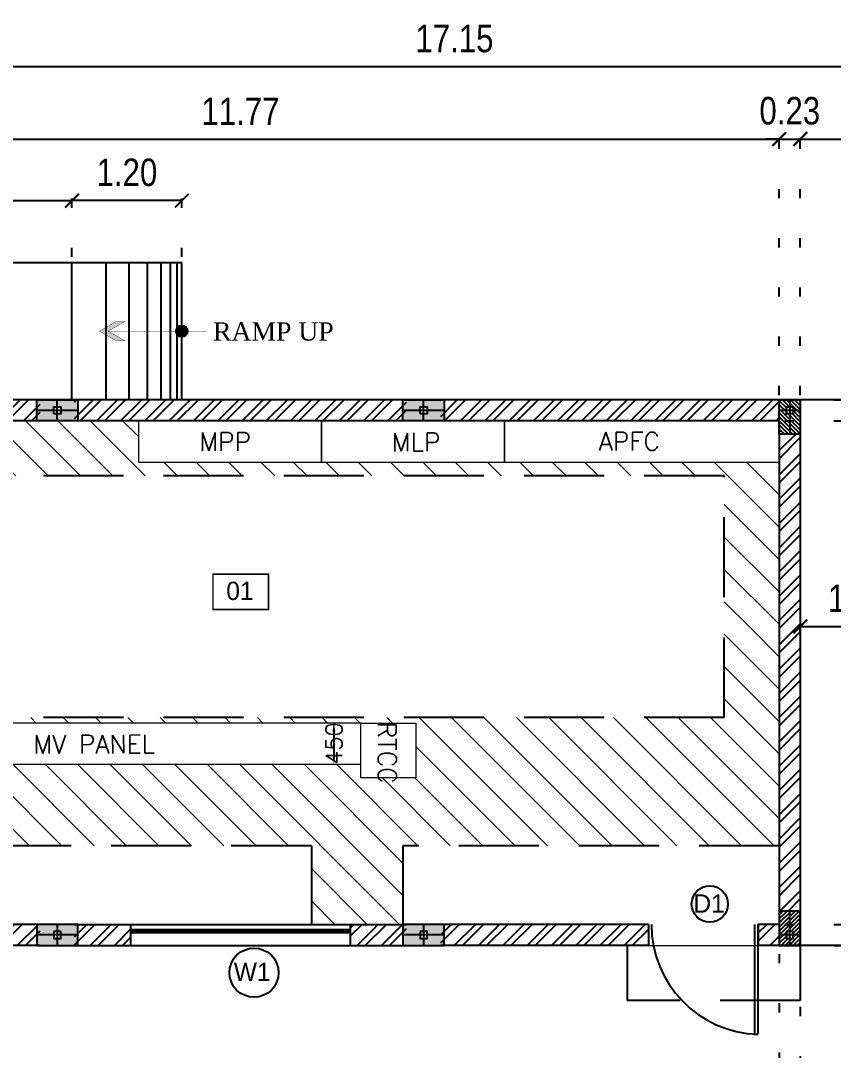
# Model space of a CAD drawing. Header units: metres. Extents: x 1422408 to 2267428, y 4130 to 80428.
# Drawn here: x 2267376.96 to 2267385.84, y 4223.86 to 4235.1 of the extents above; entities that cross this region are included whole.
import ezdxf
from ezdxf.enums import TextEntityAlignment as Align

# ---------------------------------------------------------------- set-up
doc = ezdxf.new("R2010")
doc.units = ezdxf.units.M
doc.header["$LTSCALE"] = 3.5
doc.header["$MEASUREMENT"] = 0
doc.linetypes.add('DOT2', pattern=[0.125, 0, -0.125])
doc.linetypes.add('HIDDEN', pattern=[0.375, 0.25, -0.125])
doc.layers.get('0').update_dxf_attribs({"linetype": 'CONTINUOUS'})
doc.layers.get('DEFPOINTS').update_dxf_attribs({"linetype": 'CONTINUOUS'})
for name, color, linetype in [('ABOVE', 252, 'HIDDEN'), ('COLUMN', 2, 'CONTINUOUS'), ('DIM', 41, 'CONTINUOUS'), ('DIM1', 5, 'CONTINUOUS'), ('DOOR', 8, 'CONTINUOUS'), ('ED', 30, 'CONTINUOUS'), ('HATCH', 15, 'CONTINUOUS'), ('ROOM TEXT', 7, 'CONTINUOUS'), ('T E X T', 7, 'CONTINUOUS'), ('TABLE', 14, 'CONTINUOUS'), ('TEXT', 4, 'CONTINUOUS'), ('WALL', 125, 'CONTINUOUS'), ('WALL HATCH', 15, 'CONTINUOUS'), ('WIN', 8, 'CONTINUOUS')]:
    doc.layers.add(name, color=color, linetype=linetype)
for name, color, linetype, lineweight in [('pa', 250, 'CONTINUOUS', 0), ('POINT', 7, 'CONTINUOUS', 0), ('TREN', 8, 'CONTINUOUS', 9)]:
    doc.layers.add(name, color=color, linetype=linetype, lineweight=lineweight)
doc.styles.add('ID', font='GOTHIC.TTF', dxfattribs={"width": 0.85})
doc.styles.add('RM', font='dutcheb.ttf', dxfattribs={"width": 0.7, "height": 450})
doc.styles.add('ROMANS', font='romans.shx')
doc.styles.add('ROMS', font='ROMANS.SHX')
doc.styles.add('USA TEXT', font='GOTHIC.TTF')
doc.dimstyles.new('1-100-ID', dxfattribs={"dimtxt": 0.3, "dimasz": 0.15, "dimexe": 0.1, "dimexo": 0.06, "dimgap": 0.15, "dimtad": 1, "dimzin": 3, "dimdsep": 46, "dimtxsty": 'ID', "dimblk": 'ARCHTICK', "dimcen": 0, "dimclrd": 252, "dimclre": 252, "dimclrt": 3, "dimadec": 0, "dimazin": 0, "dimtfac": 1, "dimtix": 1, "dimtmove": 2, "dimatfit": 3, "dimldrblk": 'OPEN90', "dimfxl": 0, "dimtolj": 1, "dimtzin": 0, "dimarcsym": 0})
doc.dimstyles.new('kathir', dxfattribs={"dimtxt": 0.18, "dimasz": 0.1, "dimexe": 0.18, "dimexo": 0.0625, "dimgap": 0.09, "dimtad": 0, "dimdec": 0, "dimlfac": 1000, "dimzin": 0, "dimdsep": 46, "dimtxsty": 'ROMANS', "dimcen": 0.09, "dimse1": 1, "dimse2": 1, "dimclrd": 256, "dimclrt": 2, "dimadec": 0, "dimazin": 0, "dimtfac": 1, "dimtdec": 0, "dimtofl": 0, "dimtmove": 0, "dimatfit": 3, "dimfxl": 0.18, "dimtolj": 1, "dimtzin": 0, "dimarcsym": 0})
pattern_1 = [(45, (2267530.58277, -796.5674), (-0.1325825215, 0.1325825215), []), (45, (2267530.67116, -796.5674), (-0.1325825215, 0.1325825215), [])]
pattern_2 = [(135, (2267530.58277, -796.5674), (-0.176776695, -0.176776695), [])]
pattern_3 = [(45, (2267595.63127, -720.28855), (-0.1325825215, 0.1325825215), []), (45, (2267595.71965, -720.28855), (-0.1325825215, 0.1325825215), [])]

# ---------------------------------------------------------------- blocks, each defined once
blk = doc.blocks.new('C22')
at = {"layer": 'COLUMN'}
h = blk.add_hatch(color=256, dxfattribs=at)
h.paths.add_polyline_path([(0, 115), (-225, 115), (-225, 0), (-38, 0), (-38, 37), (0, 37)])
h.paths.add_polyline_path([(225, 115), (0, 115), (0, 37), (37, 37), (37, 0), (225, 0)])
h.paths.add_polyline_path([(225, 0), (37, 0), (37, -38), (0, -38), (0, -115), (225, -115)])
h.paths.add_polyline_path([(0, -38), (-38, -38), (-38, 0), (-225, 0), (-225, -115), (0, -115)])
for p, q in [((0, -115), (0, 115)), ((-225, 0), (225, 0))]:
    blk.add_line(p, q, dxfattribs=at)
for points in [[(225, -115), (225, 115), (-225, 115), (-225, -115)], [(37, -38), (37, 37), (-38, 37), (-38, -38)]]:
    blk.add_lwpolyline(points, close=True, dxfattribs=at)
blk = doc.blocks.new('*D193')
at = {"layer": 'DEFPOINTS', "color": 0, "transparency": 16777216}
for p in [(2267380.354, 4227.433), (2267380.354, 4226.983), (2267380.385, 4226.983)]:
    blk.add_point(p, dxfattribs=at)
at = {"layer": 'POINT', "lineweight": -2, "transparency": 16777216}
blk.add_line((2267380.385, 4227.333), (2267380.385, 4227.083), dxfattribs=at)
at = {"layer": 'POINT', "transparency": 16777216}
for points in [[(2267380.368, 4227.333), (2267380.402, 4227.333), (2267380.385, 4227.433)], [(2267380.368, 4227.083), (2267380.402, 4227.083), (2267380.385, 4226.983)]]:
    blk.add_solid(points, dxfattribs=at)
at = {"layer": 'POINT', "color": 2, "transparency": 16777216, "insert": (2267380.385, 4227.208), "char_height": 0.18, "attachment_point": 5, "rotation": 90, "style": 'ROMANS'}
blk.add_mtext('\\A1;450', dxfattribs=at)
blk = doc.blocks.new('_ArchTick')
at = {"color": 0, "linetype": 'ByBlock', "const_width": 0.15}
blk.add_lwpolyline([(-0.5, -0.5), (0.5, 0.5)], dxfattribs=at)
blk = doc.blocks.new('*D194')
at = {"layer": 'DEFPOINTS', "color": 0, "transparency": 16777216}
for p in [(2267385.249, 4230.963), (2267385.249, 4230.733), (2267391.779, 4230.733)]:
    blk.add_point(p, dxfattribs=at)
at = {"layer": 'ED', "color": 252, "lineweight": -2, "transparency": 16777216}
for p, q in [((2267391.779, 4230.963), (2267391.779, 4231.113)), ((2267391.779, 4230.963), (2267391.779, 4230.733)), ((2267391.779, 4230.733), (2267391.779, 4230.583))]:
    blk.add_line(p, q, dxfattribs=at)
at = {"layer": 'ED', "color": 252, "linetype": 'DOT2', "lineweight": -2, "transparency": 16777216}
for p, q in [((2267385.309, 4230.963), (2267391.879, 4230.963)), ((2267385.309, 4230.733), (2267391.879, 4230.733))]:
    blk.add_line(p, q, dxfattribs=at)
at = {"layer": 'ED', "color": 252, "lineweight": -2, "transparency": 16777216, "xscale": 0.15, "yscale": 0.15, "zscale": 0.15}
for p, rotation in [((2267391.779, 4230.963), 270), ((2267391.779, 4230.733), 90)]:
    blk.add_blockref('_ArchTick', p, dxfattribs=dict(at, rotation=rotation))
at = {"layer": 'ED', "color": 3, "transparency": 16777216, "insert": (2267391.472, 4230.848), "char_height": 0.3, "attachment_point": 5, "rotation": 90, "style": 'ID'}
blk.add_mtext('\\A1;0.23', dxfattribs=at)
blk = doc.blocks.new('_Open90')
at = {"color": 0, "linetype": 'ByBlock', "lineweight": -2}
for p, q in [((0, 0), (-1, 0)), ((-0.5, 0.5), (0, 0)), ((0, 0), (-0.5, -0.5))]:
    blk.add_line(p, q, dxfattribs=at)
blk = doc.blocks.new('*D195')
at = {"layer": 'DEFPOINTS', "color": 0, "transparency": 16777216}
for p in [(2267385.249, 4230.733), (2267385.249, 4225.233), (2267391.779, 4225.233)]:
    blk.add_point(p, dxfattribs=at)
at = {"layer": 'ED', "color": 252, "linetype": 'DOT2', "lineweight": -2, "transparency": 16777216}
for p, q in [((2267385.309, 4230.733), (2267391.879, 4230.733)), ((2267385.309, 4225.233), (2267391.879, 4225.233))]:
    blk.add_line(p, q, dxfattribs=at)
at = {"layer": 'ED', "color": 252, "lineweight": -2, "transparency": 16777216}
blk.add_line((2267391.779, 4230.733), (2267391.779, 4225.233), dxfattribs=at)
at = {"layer": 'ED', "color": 252, "lineweight": -2, "transparency": 16777216, "xscale": 0.15, "yscale": 0.15, "zscale": 0.15}
for p, rotation in [((2267391.779, 4230.733), 90), ((2267391.779, 4225.233), 270)]:
    blk.add_blockref('_ArchTick', p, dxfattribs=dict(at, rotation=rotation))
at = {"layer": 'ED', "color": 3, "transparency": 16777216, "insert": (2267391.472, 4227.983), "char_height": 0.3, "attachment_point": 5, "rotation": 90, "style": 'ID'}
blk.add_mtext('\\A1;5.50', dxfattribs=at)
blk = doc.blocks.new('*D196')
at = {"layer": 'DEFPOINTS', "color": 0, "transparency": 16777216}
for p in [(2267385.249, 4225.233), (2267385.249, 4225.003), (2267391.779, 4225.003)]:
    blk.add_point(p, dxfattribs=at)
at = {"layer": 'ED', "color": 252, "lineweight": -2, "transparency": 16777216}
for p, q in [((2267391.779, 4225.233), (2267391.779, 4225.383)), ((2267391.779, 4225.233), (2267391.779, 4225.003)), ((2267391.779, 4225.003), (2267391.779, 4224.853))]:
    blk.add_line(p, q, dxfattribs=at)
at = {"layer": 'ED', "color": 252, "linetype": 'DOT2', "lineweight": -2, "transparency": 16777216}
for p, q in [((2267385.309, 4225.233), (2267391.879, 4225.233)), ((2267385.309, 4225.003), (2267391.879, 4225.003))]:
    blk.add_line(p, q, dxfattribs=at)
at = {"layer": 'ED', "color": 252, "lineweight": -2, "transparency": 16777216, "xscale": 0.15, "yscale": 0.15, "zscale": 0.15}
for p, rotation in [((2267391.779, 4225.233), 270), ((2267391.779, 4225.003), 90)]:
    blk.add_blockref('_ArchTick', p, dxfattribs=dict(at, rotation=rotation))
at = {"layer": 'ED', "color": 3, "transparency": 16777216, "insert": (2267391.472, 4225.118), "char_height": 0.3, "attachment_point": 5, "rotation": 90, "style": 'ID'}
blk.add_mtext('\\A1;0.23', dxfattribs=at)
blk = doc.blocks.new('*D167')
at = {"layer": 'DEFPOINTS', "color": 0, "transparency": 16777216}
for p in [(2267373.479, 4225.671), (2267385.249, 4225.507), (2267385.249, 4223.203)]:
    blk.add_point(p, dxfattribs=at)
at = {"layer": 'ED', "color": 252, "linetype": 'DOT2', "lineweight": -2, "transparency": 16777216}
for p, q in [((2267373.479, 4225.611), (2267373.479, 4223.103)), ((2267385.249, 4225.447), (2267385.249, 4223.103))]:
    blk.add_line(p, q, dxfattribs=at)
at = {"layer": 'ED', "color": 252, "lineweight": -2, "transparency": 16777216}
blk.add_line((2267373.479, 4223.203), (2267385.249, 4223.203), dxfattribs=at)
at = {"layer": 'ED', "color": 252, "lineweight": -2, "transparency": 16777216, "xscale": 0.15, "yscale": 0.15, "zscale": 0.15, "rotation": 180}
blk.add_blockref('_ArchTick', (2267373.479, 4223.203), dxfattribs=at)
at = {"layer": 'ED', "color": 252, "lineweight": -2, "transparency": 16777216, "xscale": 0.15, "yscale": 0.15, "zscale": 0.15}
blk.add_blockref('_ArchTick', (2267385.249, 4223.203), dxfattribs=at)
at = {"layer": 'ED', "color": 3, "transparency": 16777216, "insert": (2267379.364, 4223.506), "char_height": 0.3, "attachment_point": 5, "style": 'ID'}
blk.add_mtext('\\A1;11.77', dxfattribs=at)
blk = doc.blocks.new('*D168')
at = {"layer": 'DEFPOINTS', "color": 0, "transparency": 16777216}
for p in [(2267385.249, 4225.507), (2267385.479, 4225.467), (2267385.479, 4223.203)]:
    blk.add_point(p, dxfattribs=at)
at = {"layer": 'ED', "color": 252, "linetype": 'DOT2', "lineweight": -2, "transparency": 16777216}
for p, q in [((2267385.249, 4225.447), (2267385.249, 4223.103)), ((2267385.479, 4225.407), (2267385.479, 4223.103))]:
    blk.add_line(p, q, dxfattribs=at)
at = {"layer": 'ED', "color": 252, "lineweight": -2, "transparency": 16777216}
for p, q in [((2267385.249, 4223.203), (2267385.099, 4223.203)), ((2267385.249, 4223.203), (2267385.479, 4223.203)), ((2267385.479, 4223.203), (2267385.629, 4223.203))]:
    blk.add_line(p, q, dxfattribs=at)
at = {"layer": 'ED', "color": 252, "lineweight": -2, "transparency": 16777216, "xscale": 0.15, "yscale": 0.15, "zscale": 0.15}
blk.add_blockref('_ArchTick', (2267385.249, 4223.203), dxfattribs=at)
at = {"layer": 'ED', "color": 252, "lineweight": -2, "transparency": 16777216, "xscale": 0.15, "yscale": 0.15, "zscale": 0.15, "rotation": 180}
blk.add_blockref('_ArchTick', (2267385.479, 4223.203), dxfattribs=at)
at = {"layer": 'ED', "color": 3, "transparency": 16777216, "insert": (2267385.364, 4223.51), "char_height": 0.3, "attachment_point": 5, "style": 'ID'}
blk.add_mtext('\\A1;0.23', dxfattribs=at)
blk = doc.blocks.new('*D169')
at = {"layer": 'DEFPOINTS', "color": 0, "transparency": 16777216}
for p in [(2267385.479, 4225.467), (2267390.049, 4225.023), (2267390.049, 4223.203)]:
    blk.add_point(p, dxfattribs=at)
at = {"layer": 'ED', "color": 252, "linetype": 'DOT2', "lineweight": -2, "transparency": 16777216}
for p, q in [((2267385.479, 4225.407), (2267385.479, 4223.103)), ((2267390.049, 4224.963), (2267390.049, 4223.103))]:
    blk.add_line(p, q, dxfattribs=at)
at = {"layer": 'ED', "color": 252, "lineweight": -2, "transparency": 16777216}
blk.add_line((2267385.479, 4223.203), (2267390.049, 4223.203), dxfattribs=at)
at = {"layer": 'ED', "color": 252, "lineweight": -2, "transparency": 16777216, "xscale": 0.15, "yscale": 0.15, "zscale": 0.15, "rotation": 180}
blk.add_blockref('_ArchTick', (2267385.479, 4223.203), dxfattribs=at)
at = {"layer": 'ED', "color": 252, "lineweight": -2, "transparency": 16777216, "xscale": 0.15, "yscale": 0.15, "zscale": 0.15}
blk.add_blockref('_ArchTick', (2267390.049, 4223.203), dxfattribs=at)
at = {"layer": 'ED', "color": 3, "transparency": 16777216, "insert": (2267387.764, 4223.51), "char_height": 0.3, "attachment_point": 5, "style": 'ID'}
blk.add_mtext('\\A1;4.57', dxfattribs=at)
blk = doc.blocks.new('*D171')
at = {"layer": 'DEFPOINTS', "color": 0, "transparency": 16777216}
for p in [(2267373.124, 4225.671), (2267390.279, 4225.671), (2267390.279, 4222.553)]:
    blk.add_point(p, dxfattribs=at)
at = {"layer": 'ED', "color": 252, "linetype": 'DOT2', "lineweight": -2, "transparency": 16777216}
for p, q in [((2267373.124, 4225.611), (2267373.124, 4222.453)), ((2267390.279, 4225.611), (2267390.279, 4222.453))]:
    blk.add_line(p, q, dxfattribs=at)
at = {"layer": 'ED', "color": 252, "lineweight": -2, "transparency": 16777216}
blk.add_line((2267373.124, 4222.553), (2267390.279, 4222.553), dxfattribs=at)
at = {"layer": 'ED', "color": 252, "lineweight": -2, "transparency": 16777216, "xscale": 0.15, "yscale": 0.15, "zscale": 0.15, "rotation": 180}
blk.add_blockref('_ArchTick', (2267373.124, 4222.553), dxfattribs=at)
at = {"layer": 'ED', "color": 252, "lineweight": -2, "transparency": 16777216, "xscale": 0.15, "yscale": 0.15, "zscale": 0.15}
blk.add_blockref('_ArchTick', (2267390.279, 4222.553), dxfattribs=at)
at = {"layer": 'ED', "color": 3, "transparency": 16777216, "insert": (2267381.701, 4222.856), "char_height": 0.3, "attachment_point": 5, "style": 'ID'}
blk.add_mtext('\\A1;17.15', dxfattribs=at)
blk = doc.blocks.new('*D177')
at = {"layer": 'DEFPOINTS', "color": 0, "transparency": 16777216}
for p in [(2267385.249, 4233.811), (2267385.249, 4230.955), (2267373.479, 4230.45)]:
    blk.add_point(p, dxfattribs=at)
at = {"layer": 'ED', "color": 252, "linetype": 'DOT2', "lineweight": -2, "transparency": 16777216}
for p, q in [((2267373.479, 4230.51), (2267373.479, 4233.911)), ((2267385.249, 4231.015), (2267385.249, 4233.911))]:
    blk.add_line(p, q, dxfattribs=at)
at = {"layer": 'ED', "color": 252, "lineweight": -2, "transparency": 16777216}
blk.add_line((2267373.479, 4233.811), (2267385.249, 4233.811), dxfattribs=at)
at = {"layer": 'ED', "color": 252, "lineweight": -2, "transparency": 16777216, "xscale": 0.15, "yscale": 0.15, "zscale": 0.15, "rotation": 180}
blk.add_blockref('_ArchTick', (2267373.479, 4233.811), dxfattribs=at)
at = {"layer": 'ED', "color": 252, "lineweight": -2, "transparency": 16777216, "xscale": 0.15, "yscale": 0.15, "zscale": 0.15}
blk.add_blockref('_ArchTick', (2267385.249, 4233.811), dxfattribs=at)
at = {"layer": 'ED', "color": 3, "transparency": 16777216, "insert": (2267379.364, 4234.114), "char_height": 0.3, "attachment_point": 5, "style": 'ID'}
blk.add_mtext('\\A1;11.77', dxfattribs=at)
blk = doc.blocks.new('*D178')
at = {"layer": 'DEFPOINTS', "color": 0, "transparency": 16777216}
for p in [(2267385.479, 4233.811), (2267385.249, 4230.955), (2267385.479, 4230.955)]:
    blk.add_point(p, dxfattribs=at)
at = {"layer": 'ED', "color": 252, "linetype": 'DOT2', "lineweight": -2, "transparency": 16777216}
for p, q in [((2267385.249, 4231.015), (2267385.249, 4233.911)), ((2267385.479, 4231.015), (2267385.479, 4233.911))]:
    blk.add_line(p, q, dxfattribs=at)
at = {"layer": 'ED', "color": 252, "lineweight": -2, "transparency": 16777216}
for p, q in [((2267385.249, 4233.811), (2267385.099, 4233.811)), ((2267385.249, 4233.811), (2267385.479, 4233.811)), ((2267385.479, 4233.811), (2267385.629, 4233.811))]:
    blk.add_line(p, q, dxfattribs=at)
at = {"layer": 'ED', "color": 252, "lineweight": -2, "transparency": 16777216, "xscale": 0.15, "yscale": 0.15, "zscale": 0.15}
blk.add_blockref('_ArchTick', (2267385.249, 4233.811), dxfattribs=at)
at = {"layer": 'ED', "color": 252, "lineweight": -2, "transparency": 16777216, "xscale": 0.15, "yscale": 0.15, "zscale": 0.15, "rotation": 180}
blk.add_blockref('_ArchTick', (2267385.479, 4233.811), dxfattribs=at)
at = {"layer": 'ED', "color": 3, "transparency": 16777216, "insert": (2267385.364, 4234.118), "char_height": 0.3, "attachment_point": 5, "style": 'ID'}
blk.add_mtext('\\A1;0.23', dxfattribs=at)
blk = doc.blocks.new('*D179')
at = {"layer": 'DEFPOINTS', "color": 0, "transparency": 16777216}
for p in [(2267390.049, 4233.811), (2267385.479, 4230.955), (2267390.049, 4230.944)]:
    blk.add_point(p, dxfattribs=at)
at = {"layer": 'ED', "color": 252, "linetype": 'DOT2', "lineweight": -2, "transparency": 16777216}
for p, q in [((2267385.479, 4231.015), (2267385.479, 4233.911)), ((2267390.049, 4231.004), (2267390.049, 4233.911))]:
    blk.add_line(p, q, dxfattribs=at)
at = {"layer": 'ED', "color": 252, "lineweight": -2, "transparency": 16777216}
blk.add_line((2267385.479, 4233.811), (2267390.049, 4233.811), dxfattribs=at)
at = {"layer": 'ED', "color": 252, "lineweight": -2, "transparency": 16777216, "xscale": 0.15, "yscale": 0.15, "zscale": 0.15, "rotation": 180}
blk.add_blockref('_ArchTick', (2267385.479, 4233.811), dxfattribs=at)
at = {"layer": 'ED', "color": 252, "lineweight": -2, "transparency": 16777216, "xscale": 0.15, "yscale": 0.15, "zscale": 0.15}
blk.add_blockref('_ArchTick', (2267390.049, 4233.811), dxfattribs=at)
at = {"layer": 'ED', "color": 3, "transparency": 16777216, "insert": (2267387.764, 4234.118), "char_height": 0.3, "attachment_point": 5, "style": 'ID'}
blk.add_mtext('\\A1;4.57', dxfattribs=at)
blk = doc.blocks.new('*D181')
at = {"layer": 'DEFPOINTS', "color": 0, "transparency": 16777216}
for p in [(2267390.279, 4234.604), (2267373.124, 4229.879), (2267390.279, 4229.879)]:
    blk.add_point(p, dxfattribs=at)
at = {"layer": 'ED', "color": 252, "linetype": 'DOT2', "lineweight": -2, "transparency": 16777216}
for p, q in [((2267373.124, 4229.939), (2267373.124, 4234.704)), ((2267390.279, 4229.939), (2267390.279, 4234.704))]:
    blk.add_line(p, q, dxfattribs=at)
at = {"layer": 'ED', "color": 252, "lineweight": -2, "transparency": 16777216}
blk.add_line((2267373.124, 4234.604), (2267390.279, 4234.604), dxfattribs=at)
at = {"layer": 'ED', "color": 252, "lineweight": -2, "transparency": 16777216, "xscale": 0.15, "yscale": 0.15, "zscale": 0.15, "rotation": 180}
blk.add_blockref('_ArchTick', (2267373.124, 4234.604), dxfattribs=at)
at = {"layer": 'ED', "color": 252, "lineweight": -2, "transparency": 16777216, "xscale": 0.15, "yscale": 0.15, "zscale": 0.15}
blk.add_blockref('_ArchTick', (2267390.279, 4234.604), dxfattribs=at)
at = {"layer": 'ED', "color": 3, "transparency": 16777216, "insert": (2267381.701, 4234.907), "char_height": 0.3, "attachment_point": 5, "style": 'ID'}
blk.add_mtext('\\A1;17.15', dxfattribs=at)
blk = doc.blocks.new('*D202')
at = {"layer": 'DEFPOINTS', "color": 0, "transparency": 16777216}
for p in [(2267377.524, 4233.138), (2267373.124, 4232.463), (2267377.524, 4232.463)]:
    blk.add_point(p, dxfattribs=at)
at = {"layer": 'ED', "color": 252, "linetype": 'DOT2', "lineweight": -2, "transparency": 16777216}
for p, q in [((2267373.124, 4232.523), (2267373.124, 4233.238)), ((2267377.524, 4232.523), (2267377.524, 4233.238))]:
    blk.add_line(p, q, dxfattribs=at)
at = {"layer": 'ED', "color": 252, "lineweight": -2, "transparency": 16777216}
blk.add_line((2267373.124, 4233.138), (2267377.524, 4233.138), dxfattribs=at)
at = {"layer": 'ED', "color": 252, "lineweight": -2, "transparency": 16777216, "xscale": 0.15, "yscale": 0.15, "zscale": 0.15, "rotation": 180}
blk.add_blockref('_ArchTick', (2267373.124, 4233.138), dxfattribs=at)
at = {"layer": 'ED', "color": 252, "lineweight": -2, "transparency": 16777216, "xscale": 0.15, "yscale": 0.15, "zscale": 0.15}
blk.add_blockref('_ArchTick', (2267377.524, 4233.138), dxfattribs=at)
at = {"layer": 'ED', "color": 3, "transparency": 16777216, "insert": (2267375.324, 4233.445), "char_height": 0.3, "attachment_point": 5, "style": 'ID'}
blk.add_mtext('\\A1;4.40', dxfattribs=at)
blk = doc.blocks.new('*D203')
at = {"layer": 'DEFPOINTS', "color": 0, "transparency": 16777216}
for p in [(2267377.524, 4233.138), (2267377.524, 4232.463), (2267378.724, 4232.463)]:
    blk.add_point(p, dxfattribs=at)
at = {"layer": 'ED', "color": 252, "linetype": 'DOT2', "lineweight": -2, "transparency": 16777216}
for p, q in [((2267377.524, 4232.523), (2267377.524, 4233.238)), ((2267378.724, 4232.523), (2267378.724, 4233.238))]:
    blk.add_line(p, q, dxfattribs=at)
at = {"layer": 'ED', "color": 252, "lineweight": -2, "transparency": 16777216}
blk.add_line((2267378.724, 4233.138), (2267377.524, 4233.138), dxfattribs=at)
at = {"layer": 'ED', "color": 252, "lineweight": -2, "transparency": 16777216, "xscale": 0.15, "yscale": 0.15, "zscale": 0.15, "rotation": 180}
blk.add_blockref('_ArchTick', (2267377.524, 4233.138), dxfattribs=at)
at = {"layer": 'ED', "color": 252, "lineweight": -2, "transparency": 16777216, "xscale": 0.15, "yscale": 0.15, "zscale": 0.15}
blk.add_blockref('_ArchTick', (2267378.724, 4233.138), dxfattribs=at)
at = {"layer": 'ED', "color": 3, "transparency": 16777216, "insert": (2267378.124, 4233.445), "char_height": 0.3, "attachment_point": 5, "style": 'ID'}
blk.add_mtext('\\A1;1.20', dxfattribs=at)
blk = doc.blocks.new('*D205')
at = {"layer": 'DEFPOINTS', "color": 0, "transparency": 16777216}
for p in [(2267386.749, 4228.488), (2267385.479, 4228.342), (2267386.749, 4228.342)]:
    blk.add_point(p, dxfattribs=at)
at = {"layer": 'ED', "color": 252, "linetype": 'DOT2', "lineweight": -2, "transparency": 16777216}
for p, q in [((2267385.479, 4228.402), (2267385.479, 4228.588)), ((2267386.749, 4228.402), (2267386.749, 4228.588))]:
    blk.add_line(p, q, dxfattribs=at)
at = {"layer": 'ED', "color": 252, "lineweight": -2, "transparency": 16777216}
blk.add_line((2267385.479, 4228.488), (2267386.749, 4228.488), dxfattribs=at)
at = {"layer": 'ED', "color": 252, "lineweight": -2, "transparency": 16777216, "xscale": 0.15, "yscale": 0.15, "zscale": 0.15, "rotation": 180}
blk.add_blockref('_ArchTick', (2267385.479, 4228.488), dxfattribs=at)
at = {"layer": 'ED', "color": 252, "lineweight": -2, "transparency": 16777216, "xscale": 0.15, "yscale": 0.15, "zscale": 0.15}
blk.add_blockref('_ArchTick', (2267386.749, 4228.488), dxfattribs=at)
at = {"layer": 'ED', "color": 3, "transparency": 16777216, "insert": (2267386.114, 4228.795), "char_height": 0.3, "attachment_point": 5, "style": 'ID'}
blk.add_mtext('\\A1;1.27', dxfattribs=at)
blk = doc.blocks.new('c101')
at = {"layer": 'HATCH'}
h = blk.add_hatch(dxfattribs=at)
h.set_pattern_fill('ANSI31', color=256, scale=250, angle=-180, style=0)
h.set_pattern_definition([(225, (-263873.983, 4977514.69), (22.09708691, -22.09708691), [])])
h.paths.add_polyline_path([(0, -260), (115, -260), (115, 0), (37, 0), (37, -38), (0, -38)])
h.paths.add_polyline_path([(-115, -260), (0, -260), (0, -38), (-38, -38), (-38, 0), (-115, 0)])
h.paths.add_polyline_path([(0, 37), (37, 37), (37, 0), (115, 0), (115, 115), (0, 115)])
h.paths.add_polyline_path([(-115, 0), (-38, 0), (-38, 37), (0, 37), (0, 115), (-115, 115)])
at = {"layer": 'COLUMN'}
for p, q in [((0, 115), (0, -260)), ((-115, 0), (115, 0))]:
    blk.add_line(p, q, dxfattribs=at)
for points in [[(-115, -260), (115, -260), (115, 115), (-115, 115)], [(-38, -38), (37, -38), (37, 37), (-38, 37)]]:
    blk.add_lwpolyline(points, close=True, dxfattribs=at)

msp = doc.modelspace()

# ---------------------------------------------------------------- hatches: boundary and pattern name
at = {"layer": 'DIM1'}
msp.add_hatch(color=251, dxfattribs=at).paths.add_polyline_path([(2267377.91998, 4231.71267), (2267378.10346, 4231.8186), (2267378.00746, 4231.8186), (2267377.82398, 4231.71267), (2267378.00746, 4231.60674), (2267378.10346, 4231.60674)])
h = msp.add_hatch(color=251, dxfattribs=at)
h.paths.add_polyline_path([(2267378.6656, 4231.71267), (2267378.78236, 4231.71267, -0.41421356), (2267378.72398, 4231.65429, -0.41421356)])
h.paths.add_polyline_path([(2267378.6656, 4231.71267, -0.41421356), (2267378.72398, 4231.77105, -0.41421356), (2267378.78236, 4231.71267)])
at = {"layer": 'pa'}
h = msp.add_hatch(dxfattribs=at)
h.set_pattern_fill('ANSI31', color=256, scale=2, angle=90, style=0)
h.set_pattern_definition(pattern_2)
h.paths.add_polyline_path([(2267374.07898, 4230.13267), (2267384.64898, 4230.13267), (2267384.64898, 4228.46675), (2267385.24898, 4228.46675), (2267385.24898, 4230.28267), (2267382.24898, 4230.28267), (2267380.24898, 4230.28267), (2267378.24898, 4230.28267), (2267378.24898, 4230.73267), (2267375.97898, 4230.73267), (2267375.97898, 4230.96267), (2267373.47898, 4230.96267), (2267373.47898, 4228.46675), (2267374.07898, 4228.46675)])
h = msp.add_hatch(dxfattribs=at)
h.set_pattern_fill('ANSI31', color=256, scale=2, angle=90, style=0)
h.set_pattern_definition(pattern_2)
h.paths.add_polyline_path([(2267374.07898, 4228.46675), (2267373.47898, 4228.46675), (2267373.47898, 4227.25267), (2267374.67898, 4227.25267), (2267374.67898, 4227.43267), (2267380.67898, 4227.43267), (2267381.27898, 4227.43267), (2267381.27898, 4226.83267), (2267380.67898, 4226.83267), (2267380.67898, 4226.98267), (2267375.87898, 4226.98267), (2267375.87898, 4226.23267), (2267374.67898, 4226.23267), (2267374.67898, 4226.45267), (2267373.47898, 4226.45267), (2267373.47898, 4225.23267), (2267374.12773, 4225.23267), (2267374.67898, 4225.23267), (2267374.67898, 4226.09299), (2267380.13898, 4226.09299), (2267380.13898, 4225.23267), (2267380.56398, 4225.23267), (2267381.13898, 4225.23267), (2267381.13898, 4226.09299), (2267385.24898, 4226.09299), (2267385.24898, 4228.46675), (2267384.64898, 4228.46675), (2267384.64898, 4227.49299), (2267374.07898, 4227.49299)])
h.paths.add_polyline_path([(2267380.81612, 4227.45924), (2267380.81728, 4226.67365), (2267381.11723, 4226.67409), (2267381.11608, 4227.45968)], flags=24)
at = {"layer": 'WALL HATCH'}
h = msp.add_hatch(dxfattribs=at)
h.set_pattern_fill('ANSI32', color=256, scale=0.5, style=0)
h.set_pattern_definition(pattern_3)
h.paths.add_polyline_path([(2267376.81208, 4230.96267), (2267375.97898, 4230.96267), (2267375.97898, 4230.73267), (2267376.63102, 4230.73267)])
h.paths.add_polyline_path([(2267381.17648, 4230.96267), (2267377.55148, 4230.96267), (2267377.55148, 4230.73267), (2267381.17648, 4230.73267)])
h.paths.add_polyline_path([(2267377.17648, 4230.96267), (2267376.81208, 4230.96267), (2267376.63102, 4230.73267), (2267377.17648, 4230.73267)])
h = msp.add_hatch(dxfattribs=at)
h.set_pattern_fill('ANSI32', color=256, scale=0.5, style=0)
h.set_pattern_definition(pattern_3)
h.paths.add_polyline_path([(2267385.24898, 4230.96267), (2267381.55148, 4230.96267), (2267381.55148, 4230.73267), (2267382.24898, 4230.73267), (2267385.24898, 4230.73267)])
h = msp.add_hatch(dxfattribs=at)
h.set_pattern_fill('ANSI32', color=256, scale=0.5, style=0)
h.set_pattern_definition(pattern_1)
h.paths.add_polyline_path([(2267385.47898, 4230.58767), (2267385.24898, 4230.58767), (2267385.24898, 4230.28267), (2267385.24898, 4228.46675), (2267385.47898, 4228.46675)])
h = msp.add_hatch(dxfattribs=at)
h.set_pattern_fill('ANSI32', color=256, scale=0.5, style=0)
h.set_pattern_definition(pattern_1)
h.paths.add_polyline_path([(2267385.47898, 4228.46675), (2267385.24898, 4228.46675), (2267385.24898, 4225.37767), (2267385.47898, 4225.37767)])
h = msp.add_hatch(dxfattribs=at)
h.set_pattern_fill('ANSI32', color=256, scale=0.5, style=0)
h.set_pattern_definition(pattern_1)
h.paths.add_polyline_path([(2267377.17648, 4225.23267), (2267376.52773, 4225.23267), (2267376.52773, 4225.00267), (2267377.17648, 4225.00267)])
h = msp.add_hatch(dxfattribs=at)
h.set_pattern_fill('ANSI32', color=256, scale=0.5, style=0)
h.set_pattern_definition(pattern_1)
h.paths.add_polyline_path([(2267378.16398, 4225.23267), (2267377.55148, 4225.23267), (2267377.55148, 4225.00267), (2267378.16398, 4225.00267)])
h = msp.add_hatch(dxfattribs=at)
h.set_pattern_fill('ANSI32', color=256, scale=0.5, style=0)
h.set_pattern_definition(pattern_1)
h.paths.add_polyline_path([(2267381.17648, 4225.23267), (2267380.56398, 4225.23267), (2267380.56398, 4225.00267), (2267381.17648, 4225.00267)])
h = msp.add_hatch(dxfattribs=at)
h.set_pattern_fill('ANSI32', color=256, scale=0.5, style=0)
h.set_pattern_definition(pattern_1)
h.paths.add_polyline_path([(2267383.81898, 4225.23267), (2267381.55148, 4225.23267), (2267381.55148, 4225.00267), (2267383.81898, 4225.00267)])
h = msp.add_hatch(dxfattribs=at)
h.set_pattern_fill('ANSI32', color=256, scale=0.5, style=0)
h.set_pattern_definition(pattern_1)
h.paths.add_polyline_path([(2267385.24898, 4225.23267), (2267385.01898, 4225.23267), (2267385.01898, 4225.00267), (2267385.24898, 4225.00267)])

# ---------------------------------------------------------------- linework, layer by layer
at = {"linetype": 'ByBlock'}
for p, q in [((2267384.97768, 4225.23267), (2267384.97768, 4224.03327)), ((2267385.01517, 4225.23267), (2267385.01517, 4224.03268)), ((2267384.97768, 4224.03313), (2267385.01517, 4224.03254))]:
    msp.add_line(p, q, dxfattribs=at)
at = {"layer": 'ABOVE'}
for p, q in [((2267384.64898, 4230.13267), (2267374.07898, 4230.13267)), ((2267384.64898, 4227.49299), (2267384.64898, 4230.13267)), ((2267384.64898, 4227.49299), (2267374.07898, 4227.49299)), ((2267380.13898, 4226.09299), (2267374.67898, 4226.09299)), ((2267380.13898, 4226.09299), (2267380.13898, 4225.23267)), ((2267385.24898, 4226.09299), (2267381.13898, 4226.09299)), ((2267381.13898, 4226.09299), (2267381.13898, 4225.23267)), ((2267383.58898, 4225.00267), (2267383.58898, 4224.40267)), ((2267385.47898, 4225.00267), (2267385.47898, 4224.40267)), ((2267385.47898, 4224.40267), (2267383.58898, 4224.40267))]:
    msp.add_line(p, q, dxfattribs=at)
at = {"layer": 'DIM', "color": 9}
for p, q in [((2267378.16398, 4225.17304), (2267378.16398, 4225.14185)), ((2267378.18077, 4225.17304), (2267378.16398, 4225.17304)), ((2267378.16398, 4225.14185), (2267378.18077, 4225.14185)), ((2267380.54719, 4225.17304), (2267378.18077, 4225.17304)), ((2267378.18077, 4225.14185), (2267378.18077, 4225.17304)), ((2267380.54719, 4225.14185), (2267378.18077, 4225.14185)), ((2267380.53861, 4225.16691), (2267378.19242, 4225.16691)), ((2267380.53861, 4225.14874), (2267378.20529, 4225.14874)), ((2267380.54719, 4225.17304), (2267380.56398, 4225.17304)), ((2267380.54719, 4225.14185), (2267380.54719, 4225.17304)), ((2267380.56398, 4225.14185), (2267380.54719, 4225.14185)), ((2267380.56398, 4225.17304), (2267380.56398, 4225.14185))]:
    msp.add_line(p, q, dxfattribs=at)
at = {"layer": 'DIM'}
for p, q in [((2267378.18384, 4225.16691), (2267378.18077, 4225.16691)), ((2267378.18077, 4225.16691), (2267378.18077, 4225.15936)), ((2267378.18077, 4225.15629), (2267378.18077, 4225.14877)), ((2267378.18077, 4225.14877), (2267378.18384, 4225.14877)), ((2267378.18384, 4225.16844), (2267378.18384, 4225.16691)), ((2267378.18935, 4225.16844), (2267378.18384, 4225.16844)), ((2267378.18384, 4225.14877), (2267378.18384, 4225.14721)), ((2267378.18384, 4225.14721), (2267378.18935, 4225.14721)), ((2267378.18935, 4225.16691), (2267378.18935, 4225.16844)), ((2267378.20529, 4225.16691), (2267378.18935, 4225.16691)), ((2267378.18935, 4225.14874), (2267378.19242, 4225.14874)), ((2267378.18935, 4225.14721), (2267378.18935, 4225.14874)), ((2267378.19242, 4225.14874), (2267378.20529, 4225.14874)), ((2267378.20529, 4225.16691), (2267378.21131, 4225.16089)), ((2267378.20529, 4225.14874), (2267378.20529, 4225.16691)), ((2267380.52267, 4225.16089), (2267378.20529, 4225.16089)), ((2267380.52267, 4225.15476), (2267378.20529, 4225.15476)), ((2267378.20529, 4225.14874), (2267378.21131, 4225.15476)), ((2267380.52267, 4225.16691), (2267380.51665, 4225.16089)), ((2267380.52267, 4225.14874), (2267380.51665, 4225.15476)), ((2267380.52267, 4225.16691), (2267380.53861, 4225.16691)), ((2267380.52267, 4225.14874), (2267380.52267, 4225.16691)), ((2267380.53554, 4225.14874), (2267380.52267, 4225.14874)), ((2267380.53861, 4225.14874), (2267380.53554, 4225.14874)), ((2267380.53861, 4225.16844), (2267380.54412, 4225.16844)), ((2267380.53861, 4225.16691), (2267380.53861, 4225.16844)), ((2267380.53861, 4225.14721), (2267380.53861, 4225.14874)), ((2267380.54412, 4225.14721), (2267380.53861, 4225.14721)), ((2267380.54412, 4225.16844), (2267380.54412, 4225.16691)), ((2267380.54412, 4225.16691), (2267380.54719, 4225.16691)), ((2267380.54412, 4225.14877), (2267380.54412, 4225.14721)), ((2267380.54719, 4225.14877), (2267380.54412, 4225.14877)), ((2267380.54719, 4225.16691), (2267380.54719, 4225.15936)), ((2267380.54719, 4225.15629), (2267380.54719, 4225.14877))]:
    msp.add_line(p, q, dxfattribs=at)
for centre, start_param, end_param in [((2267378.18077, 4225.15783), 3.92699082, 7.06858347), ((2267380.54719, 4225.15783), 0.78539816, 3.92699082)]:
    msp.add_ellipse(centre, major_axis=(0.00108, 0.00108), ratio=1, start_param=start_param, end_param=end_param, dxfattribs=at)
at = {"layer": 'DIM1', "color": 56, "const_width": 0.004}
msp.add_lwpolyline([(2267377.91998, 4231.71267), (2267378.10346, 4231.8186), (2267378.00746, 4231.8186), (2267377.82398, 4231.71267), (2267378.00746, 4231.60674), (2267378.10346, 4231.60674), (2267377.91998, 4231.71267)], dxfattribs=at)
at = {"layer": 'DIM1', "color": 251, "const_width": 0.005}
msp.add_lwpolyline([(2267377.91998, 4231.71267), (2267378.99403, 4231.71267)], dxfattribs=at)
at = {"layer": 'DIM1', "color": 56}
for radius in [0.06238, 0.05838]:
    msp.add_circle((2267378.72398, 4231.71267), radius, dxfattribs=at)
at = {"layer": 'DOOR'}
for p, q in [((2267373.12398, 4232.46267), (2267378.72398, 4232.46267)), ((2267377.52398, 4230.96267), (2267377.52398, 4232.46267)), ((2267377.89898, 4230.96267), (2267377.89898, 4232.46267)), ((2267378.14898, 4230.96267), (2267378.14898, 4232.46267)), ((2267378.34898, 4230.96267), (2267378.34898, 4232.46267)), ((2267378.49898, 4230.96267), (2267378.49898, 4232.46267)), ((2267378.59898, 4230.96267), (2267378.59898, 4232.46267)), ((2267378.67398, 4230.96267), (2267378.67398, 4232.46267)), ((2267378.72398, 4230.96267), (2267378.72398, 4232.46267))]:
    msp.add_line(p, q, dxfattribs=at)
at = {"layer": 'pa', "color": 7}
for points in [[(2267378.24898, 4230.28267), (2267380.24898, 4230.28267), (2267380.24898, 4230.73267), (2267378.24898, 4230.73267)], [(2267380.24898, 4230.28267), (2267382.24898, 4230.28267), (2267382.24898, 4230.73267), (2267380.24898, 4230.73267)], [(2267382.24898, 4230.28267), (2267385.24898, 4230.28267), (2267385.24898, 4230.73267), (2267382.24898, 4230.73267)], [(2267381.27898, 4227.43267), (2267381.27898, 4226.83267), (2267380.67898, 4226.83267), (2267380.67898, 4227.43267)]]:
    msp.add_lwpolyline(points, close=True, dxfattribs=at)
msp.add_lwpolyline([(2267375.87898, 4226.98267), (2267380.67898, 4226.98267), (2267380.67898, 4227.43267), (2267374.67898, 4227.43267), (2267374.67898, 4227.43267)], dxfattribs=at)
at = {"layer": 'ROOM TEXT', "color": 205, "const_width": 0.0179}
msp.add_lwpolyline([(2267379.672, 4229.05967), (2267379.06421, 4229.05967), (2267379.06421, 4228.67187), (2267379.672, 4228.67187)], close=True, dxfattribs=at)
at = {"layer": 'TABLE'}
for centre, radius in [((2267384.49001, 4225.45569), 0.19786), ((2267379.51201, 4224.70569), 0.26818)]:
    msp.add_circle(centre, radius, dxfattribs=at)
at = {"layer": 'TREN'}
msp.add_line((2267383.81898, 4225.00267), (2267385.01898, 4225.00267), dxfattribs=at)
at = {"layer": 'WALL'}
for p, q in [((2267385.47898, 4230.96267), (2267375.97898, 4230.96267)), ((2267385.47898, 4230.96267), (2267385.47898, 4225.00267)), ((2267385.24898, 4230.73267), (2267375.97898, 4230.73267)), ((2267385.24898, 4230.73267), (2267385.24898, 4225.23267)), ((2267377.17648, 4225.23267), (2267376.52773, 4225.23267)), ((2267377.55148, 4225.23267), (2267378.16398, 4225.23267)), ((2267378.16398, 4225.23267), (2267378.16398, 4225.00267)), ((2267380.56398, 4225.23267), (2267381.17648, 4225.23267)), ((2267380.56398, 4225.23267), (2267380.56398, 4225.00267)), ((2267383.81898, 4225.23267), (2267381.55148, 4225.23267)), ((2267383.81898, 4225.23267), (2267383.81898, 4225.00267)), ((2267385.24898, 4225.23267), (2267385.01898, 4225.23267)), ((2267385.01898, 4225.23267), (2267385.01898, 4225.00267)), ((2267377.17648, 4225.00267), (2267376.52773, 4225.00267)), ((2267377.55148, 4225.00267), (2267378.16398, 4225.00267)), ((2267380.56398, 4225.00267), (2267381.17648, 4225.00267)), ((2267383.81898, 4225.00267), (2267381.55148, 4225.00267)), ((2267385.47898, 4225.00267), (2267385.01898, 4225.00267))]:
    msp.add_line(p, q, dxfattribs=at)
at = {"layer": 'WALL', "color": 8, "linetype": 'ByBlock'}
msp.add_ellipse((2267385.05265, 4225.23209), major_axis=(1.19998, -0.00325), ratio=1, start_param=3.14430252, end_param=4.68385445, dxfattribs=at)
at = {"layer": 'WIN'}
for p, q in [((2267390.27898, 4230.96267), (2267385.47898, 4230.96267)), ((2267378.16398, 4225.23267), (2267380.56398, 4225.23267)), ((2267378.16398, 4225.00267), (2267380.56398, 4225.00267)), ((2267390.27898, 4225.00267), (2267385.47898, 4225.00267))]:
    msp.add_line(p, q, dxfattribs=at)

# ---------------------------------------------------------------- block references
at = {"layer": 'COLUMN', "xscale": -0.001, "yscale": 0.001, "zscale": 0.001}
for name, p in [('C22', (2267377.36398, 4230.84767)), ('C22', (2267377.36398, 4230.84767)), ('C22', (2267381.36398, 4230.84767)), ('C22', (2267381.36398, 4230.84767)), ('c101', (2267385.36398, 4230.84767))]:
    msp.add_blockref(name, p, dxfattribs=at)
at = {"layer": 'COLUMN', "xscale": 0.001, "yscale": 0.001, "zscale": 0.001, "rotation": 180}
for name, p in [('c101', (2267385.36398, 4225.11767)), ('C22', (2267377.36398, 4225.11767)), ('C22', (2267377.36398, 4225.11767)), ('C22', (2267381.36398, 4225.11767)), ('C22', (2267381.36398, 4225.11767))]:
    msp.add_blockref(name, p, dxfattribs=at)

# ---------------------------------------------------------------- texts
at = {"layer": 'ROOM TEXT', "style": 'USA TEXT'}
msp.add_attdef('01', text='05', height=0.2, rotation=359.999947, dxfattribs=at).set_placement((2267379.35811, 4228.77594), align=Align.CENTER)
at = {"layer": 'T E X T', "color": 30, "style": 'USA TEXT'}
for s, p in [('D1', (2267384.31152, 4225.36129)), ('W1', (2267379.29152, 4224.61429))]:
    msp.add_text(s, height=0.2, dxfattribs=at).set_placement(p)
at = {"layer": 'TEXT', "style": 'RM'}
msp.add_text('RAMP UP', height=0.2, dxfattribs=at).set_placement((2267379.0645, 4231.60903))
at = {"layer": 'TEXT', "style": 'ROMS'}
for s, rotation, p in [('MPP', 0.084203, (2267378.91509, 4230.40522)), ('MLP', 0.084203, (2267381.01711, 4230.39981)), ('APFC', 0.084203, (2267383.27762, 4230.40848)), ('RTCC', 270.084196, (2267380.86613, 4227.44741)), ('MV PANEL', 0.084203, (2267377.10303, 4227.10015))]:
    msp.add_text(s, height=0.199968, rotation=rotation, dxfattribs=at).set_placement(p)

# ---------------------------------------------------------------- dimensions: what is measured, and where the dimension line sits
at = {"layer": 'ED'}
for base, p1, p2, picture, middle in [((2267390.2789795818, 4234.6036708674), (2267373.123979582, 4229.8789522269), (2267390.2789795818, 4229.8789522269), '*D181', (2267381.7014795821, 4234.907443811)), ((2267385.24898, 4233.81067), (2267373.47898, 4230.45013), (2267385.24898, 4230.95521), '*D177', (2267379.36398, 4234.11444)), ((2267385.47898, 4233.81067), (2267385.24898, 4230.95521), (2267385.47898, 4230.95521), '*D178', (2267385.36398, 4234.11822)), ((2267390.04898, 4233.81067), (2267385.47898, 4230.95521), (2267390.04898, 4230.94419), '*D179', (2267387.76398, 4234.11822)), ((2267377.52398, 4233.1376), (2267373.12398, 4232.46267), (2267377.52398, 4232.46267), '*D202', (2267375.32398, 4233.44515)), ((2267386.74898, 4228.48783), (2267385.47898, 4228.34183), (2267386.74898, 4228.34183), '*D205', (2267386.11398, 4228.79537)), ((2267390.2789795818, 4222.5526708675), (2267373.123979582, 4225.6712630375), (2267390.2789795818, 4225.6712630375), '*D171', (2267381.7014795821, 4222.856443811)), ((2267385.24898, 4223.20267), (2267373.47898, 4225.67126), (2267385.24898, 4225.50655), '*D167', (2267379.36398, 4223.50644)), ((2267385.47898, 4223.20267), (2267385.24898, 4225.50655), (2267385.47898, 4225.46664), '*D168', (2267385.36398, 4223.51022)), ((2267390.04898, 4223.20267), (2267385.47898, 4225.46664), (2267390.04898, 4225.02275), '*D169', (2267387.76398, 4223.51022))]:
    dim = msp.add_linear_dim(base=base, p1=p1, p2=p2, dimstyle='1-100-ID', dxfattribs=at)
    dim.commit()
    dim.dimension.update_dxf_attribs({"geometry": picture, "text_midpoint": middle})
for base, p1, p2, angle, picture, middle in [((2267377.52398, 4233.1376), (2267378.72398, 4232.46267), (2267377.52398, 4232.46267), 180, '*D203', (2267378.12398, 4233.44515)), ((2267391.77937, 4230.73267), (2267385.24898, 4230.96267), (2267385.24898, 4230.73267), 90, '*D194', (2267391.47183, 4230.84767)), ((2267391.77937, 4225.23267), (2267385.24898, 4230.73267), (2267385.24898, 4225.23267), 90, '*D195', (2267391.47183, 4227.98267)), ((2267391.77937, 4225.00267), (2267385.24898, 4225.23267), (2267385.24898, 4225.00267), 90, '*D196', (2267391.47183, 4225.11767))]:
    dim = msp.add_linear_dim(base=base, p1=p1, p2=p2, angle=angle, dimstyle='1-100-ID', dxfattribs=at)
    dim.commit()
    dim.dimension.update_dxf_attribs({"geometry": picture, "text_midpoint": middle})
at = {"layer": 'POINT'}
dim = msp.add_linear_dim(base=(2267380.38507, 4226.98267), p1=(2267380.35413, 4227.43267), p2=(2267380.35413, 4226.98267), angle=270, dimstyle='kathir', override={"dimtmove": 1}, dxfattribs=at)
dim.commit()
dim.dimension.update_dxf_attribs({"geometry": '*D193', "text_midpoint": (2267380.38507, 4227.20767), "dimtype": 160})

doc.saveas('drawing.dxf')
